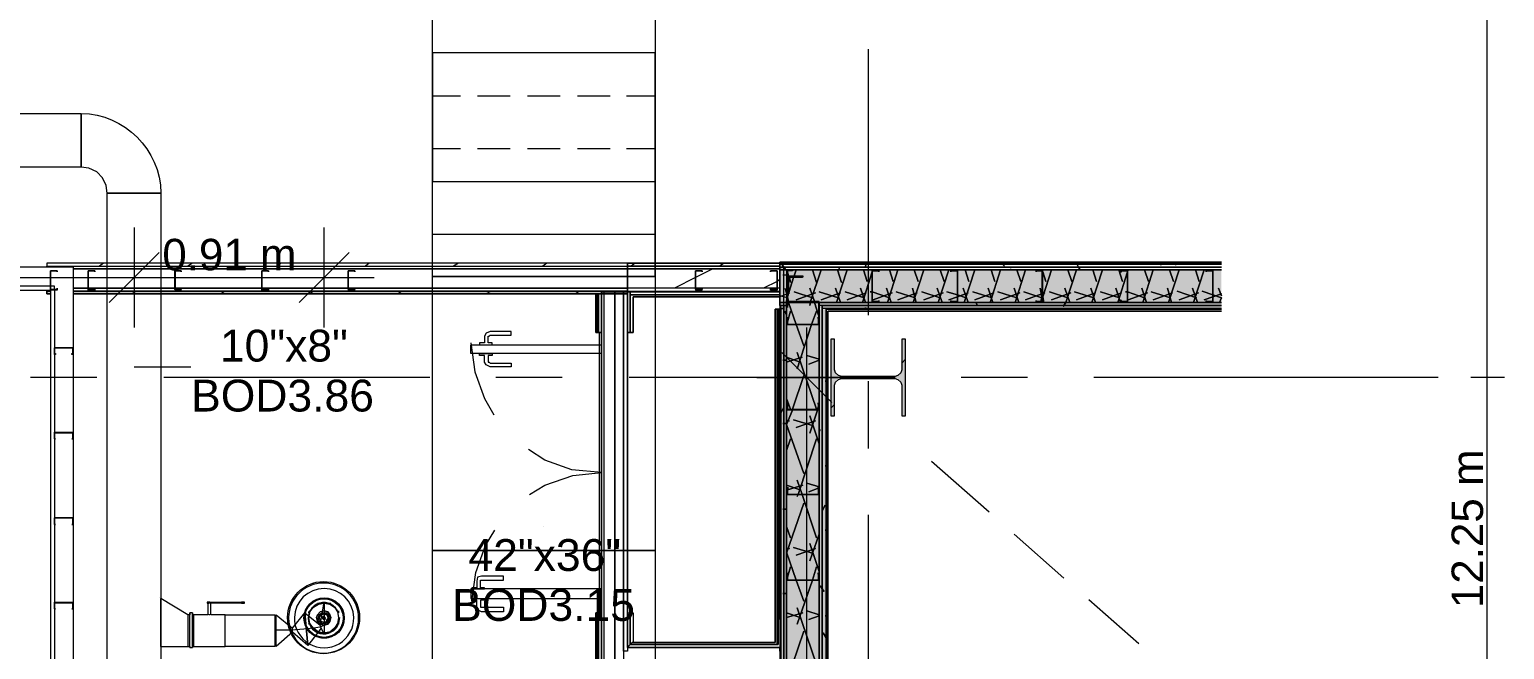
# Model space of a CAD drawing. Header units: metres. Extents: x -2 to 237, y -8 to 52.
# Drawn here: x 54.44 to 61.48, y 30.9 to 33.85 of the extents above; entities that cross this region are included whole.
import ezdxf

# ---------------------------------------------------------------- set-up
doc = ezdxf.new("R2010")
doc.units = ezdxf.units.M
doc.layers.add('HVAC - Ductos', color=5, linetype='Continuous', lineweight=0)
doc.layers.add('PDF_Text', color=7, linetype='Continuous', lineweight=0)
doc.layers.add('PDF_Geometry', color=7, linetype='Continuous', lineweight=0, true_color=0xaaaaaa)
doc.layers.add('PDF_Solid Fills', color=7, linetype='Continuous', lineweight=0, true_color=0xffffff)
doc.styles.add('PDF Helvetica', font='')
doc.styles.get('PDF Helvetica').set_extended_font_data('Helvetica')

msp = doc.modelspace()

# ---------------------------------------------------------------- hatches: boundary and pattern name
at = {"layer": 'PDF_Solid Fills', "lineweight": 0, "transparency": 33554559}
h = msp.add_hatch(color=256, dxfattribs=at)
h.paths.add_polyline_path([(58.0257, 32.541), (58.0303, 32.541), (58.0303, 32.5227), (58.044, 32.5227), (58.044, 32.7197), (58.0257, 32.7197)])
h.paths.add_polyline_path([(60.1332, 32.5364), (58.2273, 32.5364), (58.2273, 32.5227), (60.1332, 32.5227)])
for points in [[(58.0623, 32.5547), (60.1332, 32.5547), (60.1332, 32.7059), (58.0257, 32.7059), (58.0257, 32.5502)], [(58.0623, 32.5547), (59.2765, 32.5593), (59.2811, 32.5593), (59.698, 32.5547), (59.9133, 32.5502), (59.9133, 32.5547), (60.1332, 32.5547), (60.1332, 32.7059), (58.0623, 32.7059), (58.0623, 32.6784), (58.1357, 32.6784), (58.1311, 32.6738), (58.0669, 32.6692), (58.0623, 32.6051)], [(58.2868, 32.2295), (58.2868, 32.376), (58.2686, 32.376), (58.2686, 32.0095), (58.2868, 32.0095), (58.2868, 32.1607), (58.2914, 32.1745), (58.3052, 32.1882), (58.5892, 32.1882), (58.6075, 32.1699), (58.6075, 32.0095), (58.6259, 32.0095), (58.6259, 32.376), (58.6075, 32.376), (58.6029, 32.2203), (58.5892, 32.2065), (58.5755, 32.2019), (58.3189, 32.1973), (58.3189, 32.2019), (58.3052, 32.2065), (58.296, 32.2157), (58.2914, 32.2157), (58.2914, 32.2295)]]:
    msp.add_hatch(color=256, dxfattribs=at).paths.add_polyline_path(points)
h = msp.add_hatch(color=256, dxfattribs=at)
h.paths.add_polyline_path([(58.0577, 32.5364), (58.0577, 32.7059), (58.044, 32.7059), (58.044, 32.5364)])
h.paths.add_polyline_path([(60.1332, 32.5502), (58.2135, 32.5502), (58.2135, 32.5364), (60.1332, 32.5364)])
h = msp.add_hatch(color=256, dxfattribs=at)
h.paths.add_polyline_path([(54.5436, 32.5914), (54.5436, 32.6051), (54.5254, 32.6051), (54.5254, 32.5914)])
h.paths.add_polyline_path([(54.6536, 32.6051), (54.6536, 32.5914), (57.2972, 32.5914), (57.2972, 32.6051)])
h = msp.add_hatch(color=256, dxfattribs=at)
h.paths.add_polyline_path([(58.0577, 32.5364), (58.0577, 32.5502), (58.0257, 32.5502), (58.0257, 32.5364)])
h.paths.add_polyline_path([(58.2135, 32.5502), (58.2135, 32.5364), (60.1332, 32.5364), (60.1332, 32.5502)])
h = msp.add_hatch(color=256, dxfattribs=at)
h.paths.add_polyline_path([(58.044, 32.5227), (58.044, 32.5364), (58.0257, 32.5364), (58.0257, 32.5227)])
h.paths.add_polyline_path([(58.2273, 32.5364), (58.2273, 32.5227), (60.1332, 32.5227), (60.1332, 32.5364)])
h = msp.add_hatch(color=256, dxfattribs=at)
h.paths.add_polyline_path([(58.0577, 24.2024), (58.044, 24.2024), (58.044, 22.7454), (58.0577, 22.7454)])
h.paths.add_polyline_path([(58.044, 32.5226), (58.0577, 32.5226), (58.0577, 32.5364), (58.044, 32.5364)])
h.paths.add_polyline_path([(58.044, 26.5207), (58.0577, 26.5207), (58.0577, 32.518), (58.044, 32.518)])
h = msp.add_hatch(color=256, dxfattribs=at)
h.paths.add_polyline_path([(58.044, 26.5207), (58.0577, 26.5207), (58.0577, 32.5364), (58.044, 32.5364)])
h.paths.add_polyline_path([(58.0577, 24.2024), (58.044, 24.2024), (58.044, 22.7454), (58.0577, 22.7454)])
h = msp.add_hatch(color=256, dxfattribs=at)
h.paths.add_polyline_path([(58.0577, 26.5207), (58.2135, 26.5207), (58.2135, 32.5502), (58.0577, 32.5502)])
h.paths.add_polyline_path([(58.2135, 24.2024), (58.0577, 24.2024), (58.0577, 22.7318), (58.06, 22.7318), (58.209, 22.7363)])
h = msp.add_hatch(color=256, dxfattribs=at)
h.paths.add_polyline_path([(58.0577, 26.5207), (58.2135, 26.5207), (58.2135, 32.5502), (58.0577, 32.5502)])
h.paths.add_polyline_path([(58.0623, 24.2024), (58.0623, 22.7318), (58.0645, 22.7318), (58.209, 22.7363), (58.2135, 24.2024)])
h = msp.add_hatch(color=256, dxfattribs=at)
h.paths.add_polyline_path([(58.2135, 32.5226), (58.2273, 32.5226), (58.2273, 32.5364), (58.2135, 32.5364)])
h.paths.add_polyline_path([(58.2273, 24.2024), (58.2135, 24.2024), (58.2135, 22.7454), (58.2273, 22.7454)])
h.paths.add_polyline_path([(58.2135, 26.5207), (58.2273, 26.5207), (58.2273, 29.453), (58.2135, 29.453)])
h.paths.add_polyline_path([(58.2135, 29.5813), (58.2273, 29.5813), (58.2273, 32.518), (58.2135, 32.518)])
h = msp.add_hatch(color=256, dxfattribs=at)
h.paths.add_polyline_path([(58.044, 26.5207), (58.044, 32.5226), (58.0303, 32.5226), (58.0303, 26.5207)])
h.paths.add_polyline_path([(58.044, 24.2024), (58.0303, 24.2024), (58.0303, 22.7638), (58.044, 22.7638)])
h = msp.add_hatch(color=256, dxfattribs=at)
h.paths.add_polyline_path([(58.044, 26.5207), (58.044, 32.518), (58.0303, 32.518), (58.0303, 26.5207)])
h.paths.add_polyline_path([(58.044, 24.2024), (58.0303, 24.2024), (58.0303, 22.7638), (58.044, 22.7638)])
h = msp.add_hatch(color=256, dxfattribs=at)
h.paths.add_polyline_path([(58.2273, 29.5813), (58.2456, 29.5813), (58.2456, 32.518), (58.2273, 32.518)])
h.paths.add_polyline_path([(58.2273, 22.7638), (58.2456, 22.7638), (58.2456, 24.2024), (58.2273, 24.2024)])
h.paths.add_polyline_path([(58.2273, 26.5207), (58.2456, 26.5207), (58.2456, 29.4392), (58.2273, 29.4392)])

# ---------------------------------------------------------------- linework, layer by layer
at = {"layer": 'HVAC - Ductos', "color": 252, "lineweight": 0, "true_color": 0x939598}
msp.add_lwpolyline([(61.4027, 8.9639), (61.4027, 12.5422), (61.4027, 13.8479), (61.4027, 16.8397), (61.4027, 25.3478), (61.4027, 37.5945), (61.4027, 42.4235), (61.4027, 45.3375), (61.4027, 46.2263)], dxfattribs=at)
at = {"layer": 'HVAC - Ductos', "lineweight": 0}
for points in [[(57.4301, 33.7414), (56.3671, 33.7414), (56.3671, 36.1788), (57.4301, 36.1788)], [(57.4301, 33.5352), (57.4301, 33.6039), (57.4301, 33.6726), (57.4301, 33.7414), (56.3671, 33.7414), (56.3671, 33.6726), (56.3671, 33.6039), (56.3671, 33.5352), (56.3671, 33.1274), (57.4301, 33.1274)], [(54.6903, 33.1962), (46.9106, 33.1962), (46.9106, 33.4527), (54.6903, 33.4527)], [(56.3671, 33.1274), (57.4301, 33.1274), (57.4301, 32.8755), (56.3671, 32.8755)], [(54.8139, 30.6396), (54.8139, 33.0724), (55.0706, 33.0724), (55.0706, 30.6396)], [(56.3671, 31.3681), (56.3671, 32.6738), (57.4301, 32.6738), (57.4301, 31.3681)], [(57.4301, 28.9307), (56.3671, 28.9307), (56.3671, 31.3681), (57.4301, 31.3681)], [(55.2217, 31.0703), (55.2217, 31.0657), (55.2217, 31.0565), (55.2217, 31.0474), (55.2217, 31.029), (55.2217, 31.0061), (55.2217, 30.9878), (55.2217, 30.9649), (55.2217, 30.9466), (55.2217, 30.9282), (55.2217, 30.9145), (55.2217, 30.9054), (55.2217, 30.9145), (55.2217, 30.9282), (55.2217, 30.9466), (55.2217, 30.9649), (55.2217, 30.9878), (55.2217, 31.0061), (55.2217, 31.029), (55.2217, 31.0474), (55.2217, 31.0565), (55.2217, 31.0657)], [(55.2217, 31.0611), (55.2217, 31.0519), (55.2217, 31.0428), (55.2217, 31.0244), (55.2217, 31.0061), (55.2217, 30.9878), (55.2217, 30.9695), (55.2217, 30.9512), (55.2217, 30.9328), (55.2217, 30.9191), (55.2217, 30.9145), (55.2217, 30.9099), (55.2217, 30.9145), (55.2217, 30.9191), (55.2217, 30.9328), (55.2217, 30.9512), (55.2217, 30.9695), (55.2217, 30.9878), (55.2217, 31.0061), (55.2217, 31.0244), (55.2217, 31.0428), (55.2217, 31.0519)], [(55.2263, 31.0611), (55.2263, 31.0519), (55.2263, 31.0428), (55.2263, 31.0244), (55.2263, 31.0061), (55.2263, 30.9878), (55.2263, 30.9695), (55.2263, 30.9512), (55.2263, 30.9328), (55.2263, 30.9191), (55.2263, 30.9145), (55.2263, 30.9099), (55.2263, 30.9145), (55.2263, 30.9191), (55.2263, 30.9328), (55.2263, 30.9512), (55.2263, 30.9695), (55.2263, 30.9878), (55.2263, 31.0061), (55.2263, 31.0244), (55.2263, 31.0428), (55.2263, 31.0519)], [(55.2263, 30.9099), (55.2263, 30.9145), (55.2263, 30.9191), (55.2263, 30.9328), (55.2263, 30.9512), (55.2263, 30.9695), (55.2263, 30.9878), (55.2263, 31.0061), (55.2263, 31.0244), (55.2263, 31.0428), (55.2263, 31.0519), (55.2263, 31.0611), (55.2263, 31.0519), (55.2263, 31.0428), (55.2263, 31.0244), (55.2263, 31.0061), (55.2263, 30.9878), (55.2263, 30.9695), (55.2263, 30.9512), (55.2263, 30.9328), (55.2263, 30.9191), (55.2263, 30.9145)], [(55.4554, 31.1207), (55.46, 31.1207), (55.4645, 31.1207), (55.4691, 31.1207), (55.4645, 31.1207), (55.46, 31.1207)], [(55.4554, 31.1161), (55.46, 31.1161), (55.4645, 31.1161), (55.4691, 31.1161), (55.4645, 31.1161), (55.46, 31.1161)], [(55.6158, 31.0611), (55.6158, 31.0519), (55.6158, 31.0428), (55.6158, 31.0244), (55.6158, 31.0061), (55.6158, 30.9878), (55.6158, 30.9695), (55.6158, 30.9512), (55.6158, 30.9328), (55.6158, 30.9191), (55.6158, 30.9145), (55.6158, 30.9099), (55.6158, 30.9145), (55.6158, 30.9191), (55.6158, 30.9328), (55.6158, 30.9512), (55.6158, 30.9695), (55.6158, 30.9878), (55.6158, 31.0061), (55.6158, 31.0244), (55.6158, 31.0428), (55.6158, 31.0519)], [(55.7761, 31.0474), (55.7807, 31.0749), (55.7991, 31.0978), (55.8219, 31.1115), (55.8494, 31.1161), (55.8769, 31.1115), (55.8998, 31.0978), (55.9135, 31.0749), (55.9181, 31.0474), (55.9135, 31.0198), (55.8998, 30.997), (55.8769, 30.9786), (55.8494, 30.9741), (55.8219, 30.9786), (55.7991, 30.997), (55.7807, 31.0198)], [(55.8815, 31.0474), (55.8769, 31.0611), (55.8677, 31.0749), (55.8494, 31.0795), (55.8311, 31.0749), (55.8173, 31.0611), (55.8128, 31.0474), (55.8173, 31.0611), (55.8311, 31.0749), (55.8494, 31.0795), (55.8677, 31.0749), (55.8769, 31.0611)], [(55.8219, 31.0474), (55.8265, 31.0611), (55.8402, 31.0703), (55.8586, 31.0703), (55.8677, 31.0611), (55.8723, 31.0474), (55.8677, 31.029), (55.854, 31.0198), (55.8402, 31.0198), (55.8265, 31.029)], [(55.8265, 31.0474), (55.8357, 31.0611), (55.8494, 31.0657), (55.8631, 31.0611), (55.8677, 31.0474), (55.8631, 31.029), (55.8494, 31.0244), (55.8357, 31.029)], [(55.8128, 31.0474), (55.8173, 31.029), (55.8311, 31.0153), (55.8494, 31.0107), (55.8677, 31.0153), (55.8769, 31.029), (55.8815, 31.0474), (55.8769, 31.029), (55.8677, 31.0153), (55.8494, 31.0107), (55.8311, 31.0153), (55.8173, 31.029)], [(55.8448, 31.0474), (55.8448, 31.0428), (55.8494, 31.0428), (55.854, 31.0474), (55.8494, 31.0382), (55.8448, 31.0382), (55.8402, 31.0474), (55.8448, 31.0519), (55.8494, 31.0519), (55.854, 31.0474), (55.8494, 31.0519), (55.8448, 31.0519)]]:
    msp.add_lwpolyline(points, close=True, dxfattribs=at)
for points in [[(57.4301, 33.7414), (57.4301, 33.6131), (57.4301, 33.4893), (57.4301, 33.3657), (57.4301, 33.242), (57.4301, 33.1274), (57.4301, 32.8755), (56.3671, 32.8755), (56.3671, 33.1274), (56.3671, 33.242), (56.3671, 33.3657), (56.3671, 33.4893), (56.3671, 33.6131), (56.3671, 33.7414)], [(56.5, 33.5352), (56.3671, 33.5352)], [(56.7382, 33.5352), (56.5825, 33.5352)], [(56.9765, 33.5352), (56.8207, 33.5352)], [(57.2147, 33.5352), (57.0589, 33.5352)], [(57.4301, 33.5352), (57.2926, 33.5352)], [(56.5, 33.2832), (56.3671, 33.2832)], [(56.7382, 33.2832), (56.5825, 33.2832)], [(56.9765, 33.2832), (56.8207, 33.2832)], [(57.2147, 33.2832), (57.0589, 33.2832)], [(57.4301, 33.2832), (57.2926, 33.2832)], [(56.3671, 32.6738), (56.3671, 32.7975), (56.3671, 32.9258), (56.3671, 33.0496), (56.3671, 33.1274)], [(57.4301, 32.6738), (57.4301, 32.7975), (57.4301, 32.9258), (57.4301, 33.0496), (57.4301, 33.1274)], [(54.9423, 32.9075), (54.9423, 32.6692), (54.9423, 32.431)], [(55.8494, 32.431), (55.8494, 32.6692), (55.8494, 32.9075)], [(57.4301, 32.8755), (57.4301, 32.8113), (57.4301, 32.7426), (57.4301, 32.6738), (56.3671, 32.6738), (56.3671, 32.7426), (56.3671, 32.8113), (56.3671, 32.8755)], [(55.0614, 32.7884), (54.9423, 32.6692), (54.8231, 32.5502)], [(55.9685, 32.7884), (55.8494, 32.6692), (55.7303, 32.5502)], [(49.0136, 32.6692), (54.9423, 32.6692), (56.0877, 32.6692)], [(58.154, 27.6936), (58.154, 32.431)], [(58.0349, 32.3119), (58.154, 32.1928), (58.2731, 32.0737)], [(54.9423, 32.2432), (55.2126, 32.2432)], [(57.9157, 32.1928), (58.154, 32.1928), (58.3922, 32.1928)], [(56.8986, 31.4826), (56.8986, 31.4826)], [(55.0614, 31.1436), (55.0614, 31.1436)], [(55.0614, 31.1436), (55.0614, 31.1436)], [(55.1988, 31.0611), (55.0706, 31.139), (55.0706, 31.1344), (55.0706, 31.1161), (55.0706, 31.0932), (55.0706, 31.0611), (55.0706, 30.9878), (55.0706, 30.9558), (55.0706, 30.9328), (55.0706, 30.9145), (55.0706, 30.9099), (55.1988, 30.9099)], [(55.0706, 30.9099), (55.0706, 30.9145), (55.0706, 30.9328), (55.0706, 30.9558), (55.0706, 30.9878), (55.0706, 31.0611), (55.0706, 31.0932), (55.0706, 31.1161), (55.0706, 31.1344), (55.0706, 31.139)], [(55.2217, 31.0703), (55.208, 31.0703), (55.208, 31.0657), (55.208, 31.0611), (55.1988, 31.0611), (55.1988, 31.0519), (55.1988, 31.0428), (55.1988, 31.0244), (55.1988, 31.0061), (55.1988, 30.9878), (55.1988, 30.9695), (55.1988, 30.9512), (55.1988, 30.9328), (55.1988, 30.9191), (55.1988, 30.9145), (55.1988, 30.9099), (55.208, 30.9099), (55.208, 30.9145), (55.208, 30.9191)], [(55.208, 30.9099), (55.208, 30.9054), (55.208, 30.9145), (55.208, 30.9282), (55.208, 30.9466), (55.208, 30.9649), (55.208, 30.9878), (55.208, 31.0061), (55.208, 31.029), (55.208, 31.0474), (55.208, 31.0565), (55.208, 31.0657), (55.208, 31.0703)], [(55.208, 31.0611), (55.208, 31.0611)], [(55.208, 31.0519), (55.208, 31.0565)], [(55.3042, 31.1161), (55.2996, 31.1161), (55.295, 31.1161), (55.295, 31.0611), (55.2263, 31.0611), (55.2217, 31.0611)], [(55.2217, 30.9099), (55.2263, 30.9099), (55.3775, 30.9099), (55.3775, 30.9145), (55.3775, 30.9191), (55.3775, 30.9328), (55.3775, 30.9512), (55.3775, 30.9695), (55.3775, 30.9878), (55.3775, 31.0061), (55.3775, 31.0244), (55.3775, 31.0428), (55.3775, 31.0519), (55.3775, 31.0611), (55.6158, 31.0611)], [(55.2904, 31.1207), (55.2904, 31.1207)], [(55.2904, 31.1207), (55.2904, 31.1161)], [(55.3042, 31.1207), (55.2996, 31.1207), (55.295, 31.1207), (55.2904, 31.1207), (55.295, 31.1207), (55.2996, 31.1207), (55.3042, 31.1207), (55.4554, 31.1207)], [(55.2904, 31.1161), (55.2904, 31.1161)], [(55.4554, 31.1161), (55.3042, 31.1161), (55.2996, 31.1161), (55.295, 31.1161), (55.2904, 31.1161), (55.295, 31.1161), (55.2996, 31.1161)], [(55.295, 31.1161), (55.295, 31.1161)], [(55.295, 31.0611), (55.295, 31.0611)], [(55.295, 31.0611), (55.295, 31.0611)], [(55.295, 31.0611), (55.295, 31.0611)], [(55.295, 31.0611), (55.295, 31.0611)], [(55.3042, 31.0611), (55.2996, 31.0611)], [(55.6158, 30.9099), (55.3775, 30.9099), (55.3775, 30.9145), (55.3775, 30.9191), (55.3775, 30.9328), (55.3775, 30.9512), (55.3775, 30.9695), (55.3775, 30.9878), (55.3775, 31.0061), (55.3775, 31.0244), (55.3775, 31.0428), (55.3775, 31.0519), (55.3775, 31.0611), (55.3088, 31.0611), (55.3088, 31.1161)], [(55.3088, 31.0611), (55.3088, 31.0611)], [(55.3088, 31.0611), (55.3088, 31.0611)], [(55.4691, 31.1207), (55.4645, 31.1207), (55.4691, 31.1207)], [(55.4691, 31.1161), (55.4645, 31.1161), (55.4691, 31.1161)], [(55.4691, 31.1161), (55.4691, 31.1207)], [(55.6982, 30.9786), (55.6204, 30.9099), (55.6204, 31.0611), (55.6982, 30.997), (55.7578, 31.0703), (55.7715, 30.9145), (55.6982, 30.9786), (55.6982, 30.997)], [(55.8357, 30.997), (55.7715, 30.9145), (55.7578, 31.0703), (55.8311, 31.0107), (55.8494, 31.1207), (55.8494, 30.9695)], [(55.7761, 31.0703), (55.7761, 31.0749), (55.7807, 31.0795)], [(55.7807, 31.0198), (55.7761, 31.0474), (55.7807, 31.0703)], [(55.7807, 31.0749), (55.7945, 31.0978), (55.8173, 31.1115)], [(55.8173, 31.1161), (55.8219, 31.1161), (55.8494, 31.1207), (55.8723, 31.1161), (55.8769, 31.1161), (55.8815, 31.1161)], [(55.8494, 31.1207), (55.8494, 30.9695), (55.8357, 30.997), (55.8311, 31.0107)], [(55.8815, 31.1115), (55.8998, 31.0978), (55.9135, 31.0749)], [(55.1988, 31.0198), (55.1988, 31.0153), (55.1988, 31.0107)], [(55.208, 31.0382), (55.208, 31.0428), (55.208, 31.0474)], [(55.208, 30.9466), (55.208, 30.9512), (55.208, 30.9695), (55.208, 30.9878), (55.208, 31.0061), (55.208, 31.0244), (55.208, 31.029)], [(55.8494, 31.0474), (55.8494, 31.0428), (55.854, 31.0428), (55.8586, 31.0382), (55.8631, 31.029), (55.8677, 31.0244), (55.8631, 31.0153), (55.8494, 31.0107), (55.8311, 31.0016), (55.7991, 30.997), (55.7532, 30.9924), (55.6936, 30.9878), (55.6158, 30.9878)], [(55.8219, 30.9741), (55.8173, 30.9741), (55.8173, 30.9786), (55.7945, 30.9924), (55.7807, 31.0153), (55.7761, 31.0153), (55.7761, 31.0198)], [(55.9135, 31.0153), (55.8998, 30.9924), (55.8815, 30.9786), (55.8769, 30.9741), (55.8723, 30.9741)], [(55.1988, 30.9603), (55.1988, 30.9558)], [(55.208, 30.9282), (55.208, 30.9328)], [(55.8723, 30.9786), (55.8494, 30.9695), (55.8219, 30.9786)], [(55.208, 30.9054), (55.2217, 30.9054)]]:
    msp.add_lwpolyline(points, dxfattribs=at)
for points in [[(55.0706, 33.0724), (54.8139, 33.0724), (54.8094, 33.1091), (54.7911, 33.1458), (54.7636, 33.1733), (54.7269, 33.1916), (54.6903, 33.1962), (54.6903, 33.4527, -0.402604)], [(56.0143, 31.0474, 0.986557), (55.6799, 31.0474, 1.01402)], [(55.9914, 31.0474, 0.975808), (55.7074, 31.0474, 1.012872)], [(55.9456, 31.0474, 0.970244), (55.7532, 31.0474, 1.009921)]]:
    msp.add_lwpolyline(points, format="xyb", close=True, dxfattribs=at)
msp.add_lwpolyline([(55.9181, 31.0795), (55.9181, 31.0749), (55.9181, 31.0703, 12.694551), (55.9227, 31.0474), (55.9181, 31.0198), (55.9181, 31.0153)], format="xyb", dxfattribs=at)
for centre, radius in [((55.8468, 31.0471), 0.1721), ((55.8495, 31.0451), 0.0963), ((55.8468, 31.0451), 0.0937), ((55.849, 31.0451), 0.0921), ((55.8477, 31.0447), 0.0259)]:
    msp.add_circle(centre, radius, dxfattribs=at)
at = {"layer": 'PDF_Geometry', "lineweight": 0}
for points in [[(58.4472, 33.7597), (58.4472, 32.4906)], [(54.5436, 22.6859), (54.6536, 22.6859), (54.6536, 32.7197), (54.562, 32.7197), (54.5436, 32.7197), (53.0684, 32.7197), (53.0684, 32.628), (53.0684, 32.6097), (53.0684, 32.5089), (53.0684, 32.3348), (53.0684, 31.9316)], [(58.0257, 32.6006), (58.0257, 32.738), (57.2972, 32.738), (57.2972, 32.6006), (58.0257, 32.6006), (57.3247, 32.6006), (58.0257, 32.6006), (57.2972, 32.6006), (57.2972, 32.6051), (54.6536, 32.6051), (57.2972, 32.6051), (57.2972, 32.5914), (57.2972, 32.738), (54.5254, 32.738), (54.5254, 32.7197), (54.5254, 32.7243), (57.2972, 32.7243), (57.2972, 32.738), (54.5254, 32.738), (54.5254, 32.7243), (57.2972, 32.7243), (57.2972, 32.738), (58.0257, 32.738), (58.0257, 32.7243), (57.2972, 32.7243), (57.2972, 32.7105), (54.6536, 32.7105), (57.2972, 32.7105), (57.2972, 32.6189), (55.9639, 32.6189), (55.5516, 32.6189), (55.1392, 32.6189), (55.5516, 32.6189), (55.9639, 32.6189), (57.2972, 32.6189), (57.2972, 32.6051), (58.0257, 32.6051), (58.0257, 32.6189), (58.0119, 32.6189), (57.6225, 32.6189), (57.2972, 32.6189), (57.2972, 32.7105), (58.0257, 32.7105), (58.0257, 32.6189), (58.0119, 32.6189), (57.6225, 32.6189), (57.2972, 32.6189), (57.2972, 32.6051), (58.0257, 32.6051)], [(54.5436, 32.7013), (54.5436, 32.7013)], [(54.5436, 32.7013), (54.5436, 32.7013)], [(54.5436, 32.7013), (54.5436, 32.7013)], [(54.5436, 32.7013), (54.5436, 32.7013)], [(54.5757, 32.6967), (54.5757, 32.6967)], [(54.5757, 32.6967), (54.5757, 32.6967)], [(54.7223, 32.7013), (54.7223, 32.7013)], [(54.7223, 32.7013), (54.7223, 32.7013)], [(54.7544, 32.6967), (54.7544, 32.6967)], [(54.7957, 32.738), (54.7773, 32.7243)], [(55.2217, 32.738), (55.1988, 32.7243)], [(55.5516, 32.7013), (55.5516, 32.7013)], [(55.5516, 32.7013), (55.5516, 32.7013)], [(55.5837, 32.6967), (55.5837, 32.6967)], [(55.6432, 32.738), (55.6249, 32.7243)], [(56.0648, 32.738), (56.0464, 32.7243)], [(56.4909, 32.738), (56.4679, 32.7243)], [(56.9123, 32.738), (56.8941, 32.7243)], [(57.3338, 32.738), (57.3155, 32.7243)], [(57.705, 32.7105), (57.6225, 32.6692), (57.5217, 32.6189)], [(57.76, 32.738), (57.737, 32.7243)], [(57.9799, 32.6967), (57.9799, 32.6967)], [(58.0119, 32.7013), (58.0119, 32.7013)], [(58.0119, 32.7013), (58.0119, 32.7013)], [(58.0257, 32.7334), (60.1332, 32.7334), (58.0257, 32.7334), (58.0257, 32.738), (60.1332, 32.738), (58.0257, 32.738), (58.0257, 32.7426), (60.1332, 32.7426), (58.0257, 32.7426), (58.0257, 32.738), (60.1332, 32.738)], [(60.1332, 32.738), (58.0257, 32.738), (58.0257, 32.518), (58.0257, 26.5207), (58.2456, 26.5207), (58.2456, 29.4209), (60.1332, 29.4209)], [(60.1333, 32.7334), (58.0303, 32.7334), (58.0257, 32.7334), (58.0257, 32.7197), (60.1332, 32.7197), (58.0257, 32.7197), (58.0257, 32.7059), (60.1332, 32.7059), (58.0257, 32.7059), (58.0257, 32.5502), (58.209, 32.5502), (58.0577, 32.5502), (58.0577, 26.5207)], [(58.0257, 32.5226), (58.0303, 32.5226), (58.0303, 32.5364), (58.0257, 32.5364), (58.0257, 32.7197), (58.0303, 32.7197)], [(60.1333, 22.5622), (58.044, 22.5622), (58.044, 22.5805), (58.044, 22.7317), (58.044, 22.7454), (58.044, 22.7638), (58.044, 24.2024), (58.044, 26.4886), (58.044, 26.5207), (58.044, 32.518), (58.044, 32.5226), (58.044, 32.5364), (58.044, 32.5502), (58.044, 32.7059), (58.044, 32.7197), (60.1333, 32.7197)], [(60.1332, 32.7059), (58.0577, 32.7059), (58.0577, 32.5502), (58.0577, 32.5364), (58.0577, 32.518), (58.0577, 26.5207), (58.0577, 26.4886), (58.0577, 24.2024), (58.044, 24.2024)], [(53.0684, 22.7729), (53.0684, 22.608), (53.0867, 22.608), (53.0867, 32.6097), (54.5436, 32.6097), (54.5436, 22.718)], [(54.562, 32.6143), (54.562, 32.628), (54.5436, 32.628), (53.0867, 32.628), (53.0867, 32.6097), (53.0958, 32.6006), (53.0867, 32.6006), (53.0958, 32.6006), (53.0867, 32.6097)], [(54.5299, 32.6051), (54.5254, 32.6006)], [(54.5436, 32.6143), (54.5436, 32.6143)], [(54.5436, 32.6143), (54.5436, 32.6143)], [(54.562, 32.6097), (54.562, 32.3348)], [(54.5757, 32.6189), (54.5757, 32.6189)], [(54.5757, 32.6189), (54.5757, 32.6189)], [(54.7223, 32.6143), (54.7223, 32.6143)], [(54.7544, 32.6189), (54.7544, 32.6189)], [(54.9514, 32.6051), (54.9331, 32.5914)], [(55.3775, 32.6051), (55.3546, 32.5914)], [(55.5516, 32.6143), (55.5516, 32.6143)], [(55.5837, 32.6189), (55.5837, 32.6189)], [(55.7991, 32.6051), (55.7807, 32.5914)], [(56.2205, 32.6051), (56.2022, 32.5914)], [(56.6466, 32.6051), (56.6238, 32.5914)], [(57.0681, 32.6051), (57.0498, 32.5914)], [(58.0257, 32.6601), (58.0119, 32.6509), (57.9478, 32.6189)], [(57.9799, 32.6189), (57.9799, 32.6189)], [(58.0119, 32.6143), (58.0119, 32.6143)], [(57.1735, 30.7771), (57.1735, 32.6006), (57.1735, 30.7816)], [(57.1872, 30.7816), (57.1872, 32.6006), (57.1735, 32.6006), (57.2972, 32.6006), (57.2972, 30.9054), (57.2972, 31.0703), (57.311, 31.0703), (57.311, 30.9191), (57.3155, 30.9236), (57.3201, 30.9282), (57.3247, 30.9282), (58.0028, 30.9282), (58.0028, 32.518), (58.0073, 32.518), (58.0119, 32.518), (58.0257, 32.518), (58.0165, 32.518), (58.0165, 30.9191), (57.311, 30.9191), (57.2972, 30.9054), (58.0257, 30.9054), (57.2972, 30.9054), (58.0257, 30.9054), (57.2972, 30.9054), (57.2972, 30.887)], [(57.1735, 32.6006), (57.1735, 32.6006)], [(57.1735, 32.6006), (57.1735, 30.7816), (57.1735, 32.6006)], [(58.0257, 32.5776), (58.0257, 32.5776)], [(58.0257, 32.5776), (58.0257, 32.5776)], [(60.1332, 32.5226), (58.2273, 32.5226), (58.2273, 32.5364), (60.1332, 32.5364), (58.2273, 32.5364), (58.2273, 32.5226), (58.2273, 32.518), (58.2273, 29.5813), (58.2135, 29.5813), (58.2135, 29.5033), (58.2135, 29.453), (58.2135, 26.5207), (58.2135, 26.4886), (58.0577, 26.4886), (58.2135, 26.4886), (58.2135, 26.5207), (58.0577, 26.5207), (58.0577, 26.4886), (58.0577, 24.2024), (58.0577, 22.7638), (58.0577, 22.7454), (58.0577, 22.7317), (58.0577, 22.5805), (60.1332, 22.5805)], [(58.1357, 32.5547), (58.1357, 32.5547)], [(58.2135, 26.5207), (58.2135, 32.5502), (58.2135, 32.5364), (58.2135, 32.518), (58.2135, 29.5813)], [(60.1333, 32.5364), (58.2135, 32.5364), (58.2135, 32.5502), (60.1333, 32.5502)], [(58.0303, 26.5207), (58.0303, 32.518), (58.0257, 32.518), (58.0165, 32.518), (58.0257, 32.518), (58.0119, 32.518), (58.0119, 30.9191), (58.0119, 32.518), (58.0119, 30.9191), (58.0119, 32.518), (58.0073, 32.518), (58.0028, 32.518), (58.0028, 30.9282), (57.3247, 30.9282), (57.3201, 30.9282), (57.3155, 30.9236), (57.311, 30.9191), (57.311, 31.0703), (57.3155, 31.0703), (57.3201, 31.0703), (57.3247, 31.0703), (57.3247, 30.9282), (57.3201, 30.9282), (57.3155, 30.9236), (57.311, 30.9191), (58.0119, 30.9191), (57.311, 30.9191), (57.311, 31.0703), (57.311, 30.9191), (58.0119, 30.9191), (57.311, 30.9191), (57.311, 31.0703), (57.3155, 31.0703), (57.311, 31.0703), (57.3064, 31.0703), (57.311, 31.0703), (57.311, 30.9191), (58.0165, 30.9191), (58.0165, 32.518), (58.0257, 32.518), (58.0257, 31.0382), (58.0257, 32.518)], [(58.0257, 32.518), (58.0257, 32.518)], [(58.0257, 32.518), (58.0257, 32.518)], [(58.0669, 32.4768), (58.0669, 32.4768)], [(58.2044, 32.4768), (58.2044, 32.4768)], [(58.209, 32.4906), (58.2135, 32.4906)], [(58.2456, 29.6041), (58.2456, 32.518), (58.2456, 29.6041)], [(58.3785, 29.6041), (58.2456, 29.6041), (58.2456, 32.518), (60.1332, 32.518)], [(58.2456, 32.518), (60.1332, 32.518)], [(60.1332, 32.518), (58.2456, 32.518)], [(60.1332, 32.518), (58.2456, 32.518)], [(58.2456, 32.518), (60.1332, 32.518)], [(58.2456, 32.518), (60.1332, 32.518)], [(60.1332, 32.518), (58.2456, 32.518)], [(60.1332, 32.518), (58.2456, 32.518)], [(58.2456, 32.518), (60.1332, 32.518)], [(60.1332, 32.518), (58.2456, 32.518)], [(58.2456, 29.6041), (58.2456, 32.518), (58.2456, 29.6041)], [(58.2456, 32.518), (58.2456, 29.6041)], [(58.2456, 32.518), (58.2456, 29.6041), (58.2456, 32.518)], [(57.2972, 32.4081), (57.2972, 31.0703), (57.311, 31.0703), (57.311, 30.9191), (57.2972, 30.9054), (57.2972, 31.0703)], [(57.311, 32.4081), (57.311, 32.4081)], [(57.311, 32.4081), (57.311, 32.4081)], [(57.311, 32.4081), (57.311, 32.4081)], [(57.311, 32.4081), (57.311, 32.4081)], [(58.0623, 32.4448), (58.0623, 32.4448)], [(58.209, 32.4448), (58.209, 32.4448)], [(54.562, 32.3348), (54.562, 32.3348)], [(54.562, 32.3348), (54.562, 32.3348)], [(54.649, 32.3348), (54.649, 32.3348)], [(54.649, 32.3348), (54.649, 32.3348)], [(56.5504, 32.3577), (56.5687, 32.2203), (56.6146, 32.092), (56.6604, 32.0141)], [(54.562, 32.3027), (54.562, 31.927)], [(58.6075, 32.2615), (58.6259, 32.2798)], [(54.7636, 32.1928), (54.4474, 32.1928)], [(56.3534, 32.1928), (55.0843, 32.1928)], [(56.9857, 32.1928), (56.6695, 32.1928)], [(58.5755, 32.1928), (57.3064, 32.1928)], [(58.4106, 32.1882), (58.4243, 32.1973)], [(58.5343, 32.1882), (58.5435, 32.1973)], [(59.2077, 32.1928), (58.8916, 32.1928)], [(60.6922, 32.1928), (59.5239, 32.1928)], [(58.4472, 32.1745), (58.4472, 31.8537)], [(58.0669, 32.0691), (58.0669, 32.0691)], [(58.2044, 32.0691), (58.2044, 32.0691)], [(58.2686, 32.0462), (58.2868, 32.0645)], [(58.0623, 32.0416), (58.0623, 32.0416)], [(58.209, 32.0416), (58.209, 32.0416)], [(54.562, 31.927), (54.562, 31.927)], [(54.649, 31.927), (54.649, 31.927)], [(54.562, 31.8996), (54.562, 31.5239)], [(54.5666, 31.8996), (54.5666, 31.8996)], [(54.6444, 31.8996), (54.6444, 31.8996)], [(56.8299, 31.6338), (56.9032, 31.6797), (57.0361, 31.7255), (57.1735, 31.7392), (57.0315, 31.7529), (56.9032, 31.7988), (56.8253, 31.8491)], [(58.7496, 31.7942), (59.0245, 31.5514)], [(58.0623, 31.6338), (58.0623, 31.6338)], [(58.0669, 31.6659), (58.0669, 31.6659)], [(58.2044, 31.6659), (58.2044, 31.6659)], [(58.209, 31.6338), (58.209, 31.6338)], [(54.562, 31.5239), (54.562, 31.5239)], [(54.562, 31.5239), (54.562, 31.5239)], [(54.562, 31.4918), (54.562, 31.1161)], [(54.5666, 31.4918), (54.5666, 31.4918)], [(54.6444, 31.4918), (54.6444, 31.4918)], [(54.649, 31.5239), (54.649, 31.5239)], [(54.649, 31.5239), (54.649, 31.5239)], [(58.4472, 31.5376), (58.4472, 30.2685)], [(56.555, 31.1253), (56.5733, 31.2627), (56.6192, 31.391), (56.6649, 31.4643)], [(59.1436, 31.446), (59.3818, 31.2352)], [(58.0669, 31.2581), (58.0669, 31.2581)], [(58.2044, 31.2581), (58.2044, 31.2581)], [(59.501, 31.1344), (59.7392, 30.9236)], [(54.562, 31.1161), (54.562, 31.1161)], [(54.562, 31.0886), (54.562, 30.7129)], [(54.5666, 31.0886), (54.5666, 31.0886)], [(54.6444, 31.0886), (54.6444, 31.0886)], [(54.649, 31.1161), (54.649, 31.1161)], [(57.1506, 31.0703), (57.1552, 31.0703), (57.1598, 31.0703)], [(57.1506, 31.0703), (57.1552, 31.0703), (57.1598, 31.0703)], [(57.1598, 30.7679), (57.1598, 31.0703), (57.1735, 31.0703), (57.1735, 30.7771), (57.1735, 31.0703), (57.1598, 31.0703), (57.1598, 30.7679)], [(57.2972, 31.0703), (57.2972, 31.0703)], [(57.311, 31.0703), (57.311, 31.0703)], [(57.311, 31.0703), (57.311, 31.0703)], [(57.311, 31.0703), (57.311, 31.0703)], [(57.311, 31.0703), (57.311, 31.0703)], [(57.311, 30.9191), (57.311, 30.9191)], [(58.0257, 30.887), (58.0257, 30.9054), (57.2972, 30.9054), (58.0257, 30.9054), (58.0257, 30.887)]]:
    msp.add_lwpolyline(points, dxfattribs=at)
for points in [[(54.5436, 32.6097), (54.5436, 32.6143), (54.5436, 32.7013), (54.5757, 32.7013), (54.5757, 32.6967), (54.5757, 32.7013), (54.5436, 32.7013), (54.5436, 32.6143), (54.5757, 32.6143), (54.5757, 32.6189), (54.5757, 32.6097)], [(54.5436, 32.6097), (54.5436, 32.6143), (54.5436, 32.7013), (54.5757, 32.7013), (54.5757, 32.6967), (54.5757, 32.7013), (54.5436, 32.7013), (54.5436, 32.6143), (54.5757, 32.6143), (54.5757, 32.6189), (54.5757, 32.6097)], [(54.7223, 32.6097), (54.7223, 32.6143), (54.7223, 32.7013), (54.7544, 32.7013), (54.7544, 32.6967), (54.7544, 32.7013), (54.7223, 32.7013), (54.7223, 32.6143), (54.7544, 32.6143), (54.7544, 32.6189), (54.7544, 32.6097)], [(55.1668, 32.7013), (55.1392, 32.7013), (55.1346, 32.7013), (55.1346, 32.6143), (55.1392, 32.6097), (55.1668, 32.6097), (55.1668, 32.6189), (55.1668, 32.6143), (55.1392, 32.6143), (55.1392, 32.7013), (55.1668, 32.7013), (55.1668, 32.6967)], [(55.5516, 32.6097), (55.5516, 32.6143), (55.5516, 32.7013), (55.5837, 32.7013), (55.5837, 32.6967), (55.5837, 32.7013), (55.5516, 32.7013), (55.5516, 32.6143), (55.5837, 32.6143), (55.5837, 32.6189), (55.5837, 32.6097)], [(55.996, 32.7013), (55.9685, 32.7013), (55.9639, 32.7013), (55.9639, 32.6143), (55.9639, 32.6097), (55.9685, 32.6097), (55.996, 32.6097), (55.996, 32.6189), (55.996, 32.6143), (55.9685, 32.6143), (55.9639, 32.6143), (55.9639, 32.7013), (55.9685, 32.7013), (55.996, 32.7013), (55.996, 32.6967)], [(57.2972, 32.7243), (58.0257, 32.7243), (58.0257, 32.7105), (57.2972, 32.7105)], [(57.6546, 32.7013), (57.6225, 32.7013), (57.6225, 32.6143), (57.6225, 32.6097), (57.6546, 32.6097), (57.6546, 32.6189), (57.6546, 32.6143), (57.6225, 32.6143), (57.6225, 32.7013), (57.6546, 32.7013), (57.6546, 32.6967)], [(57.9799, 32.6967), (57.9799, 32.7013)], [(58.0119, 32.7013), (58.0119, 32.6143), (58.0119, 32.6097), (57.9799, 32.6097), (57.9799, 32.6189), (57.9799, 32.6143), (58.0119, 32.6143), (58.0119, 32.7013), (57.9799, 32.7013)], [(58.0853, 32.7059), (58.0853, 32.7013), (58.0623, 32.7013), (58.0623, 32.5547), (58.1357, 32.5547), (58.0623, 32.5547), (58.0623, 32.7059)], [(58.1357, 32.6784), (58.1357, 32.6738), (58.1311, 32.6692), (58.0669, 32.6692), (58.0669, 32.6097), (58.0669, 32.6051), (58.0623, 32.6006), (58.0623, 32.6784)], [(58.4976, 32.7059), (58.4701, 32.7059), (58.4655, 32.7059), (58.4655, 32.7013), (58.4655, 32.5547), (58.4701, 32.5502), (58.4976, 32.5502), (58.4976, 32.5593), (58.4976, 32.5547), (58.4701, 32.5547), (58.4655, 32.5547), (58.4655, 32.7013), (58.4701, 32.7013), (58.4976, 32.7013), (58.4976, 32.6967)], [(58.8412, 32.5502), (58.8733, 32.5502), (58.8733, 32.5547), (58.8733, 32.7013), (58.8733, 32.7059), (58.8412, 32.7059), (58.8412, 32.6967), (58.8412, 32.7013), (58.8733, 32.7013), (58.8733, 32.5547), (58.8412, 32.5547), (58.8412, 32.5593)], [(59.249, 32.5502), (59.2765, 32.5502), (59.2811, 32.5547), (59.2811, 32.7013), (59.2811, 32.7059), (59.2765, 32.7059), (59.249, 32.7059), (59.249, 32.6967), (59.249, 32.7013), (59.2765, 32.7013), (59.2765, 32.5547), (59.249, 32.5547), (59.249, 32.5593)], [(59.6521, 32.5502), (59.6843, 32.5502), (59.6843, 32.5547), (59.6843, 32.7013), (59.6843, 32.7059), (59.6521, 32.7059), (59.6521, 32.6967), (59.6567, 32.6967), (59.6567, 32.7013), (59.6843, 32.7013), (59.6843, 32.5547), (59.6567, 32.5547), (59.6567, 32.5593), (59.6521, 32.5593)], [(60.0599, 32.5502), (60.0874, 32.5502), (60.092, 32.5547), (60.092, 32.7013), (60.092, 32.7059), (60.0874, 32.7059), (60.0599, 32.7059), (60.0599, 32.6967), (60.0599, 32.7013), (60.0874, 32.7013), (60.092, 32.7013), (60.092, 32.5547), (60.0874, 32.5547), (60.0599, 32.5547), (60.0599, 32.5593)], [(54.5436, 32.5914), (54.5254, 32.5914), (54.5254, 32.6097), (54.5254, 32.6051), (54.5436, 32.6051), (54.5254, 32.6051), (54.5254, 32.5914)], [(55.1346, 32.6189), (54.7223, 32.6189), (54.6536, 32.6189), (54.7223, 32.6189)], [(57.2972, 32.5914), (54.6536, 32.5914)], [(57.1552, 32.5914), (57.1552, 32.4081), (57.1598, 32.4081), (57.1552, 32.4081), (57.1506, 32.4081), (57.1552, 32.4081), (57.1598, 32.4081), (57.1552, 32.4081), (57.1552, 32.5914), (57.1552, 32.4081), (57.1506, 32.4081), (57.146, 32.4081), (57.146, 32.5914), (57.146, 32.4081), (57.1506, 32.4081), (57.1552, 32.4081)], [(57.1552, 32.5914), (57.1552, 32.4081)], [(57.1598, 32.4081), (57.1735, 32.4081), (57.1735, 32.5914), (57.1735, 32.4081), (57.1598, 32.4081), (57.1598, 32.5914)], [(57.1872, 30.7954), (57.1872, 32.6006), (57.2376, 32.6006), (57.2376, 30.7954)], [(57.2376, 30.8366), (57.2376, 32.6006), (57.2789, 32.6006), (57.2789, 30.8366)], [(57.2972, 32.6006), (57.2972, 30.887), (57.2789, 30.887), (57.2789, 32.6006)], [(58.0165, 30.9191), (57.311, 30.9191), (57.2972, 30.9054), (57.2972, 32.6006), (57.2972, 30.9054), (57.311, 30.9191)], [(57.2972, 32.4081), (57.311, 32.4081), (57.311, 32.5868), (58.0257, 32.5868), (57.311, 32.5868), (58.0257, 32.5868), (57.311, 32.5868), (58.0257, 32.5868), (57.311, 32.5868), (57.311, 32.4081), (57.311, 32.6006), (57.311, 32.4081), (57.3064, 32.4081), (57.311, 32.4081), (57.3155, 32.4081), (57.311, 32.4081), (57.311, 32.5868), (57.311, 32.4081), (57.3155, 32.4081), (57.3201, 32.4081), (57.3247, 32.4081), (57.3201, 32.4081), (57.3155, 32.4081), (57.311, 32.4081), (57.2972, 32.4081), (57.2972, 32.5914)], [(57.311, 32.4081), (57.311, 32.6006)], [(58.0257, 32.5776), (57.3247, 32.5776), (57.3247, 32.4081), (57.3247, 32.5776)], [(58.0257, 32.5502), (58.0257, 32.5364), (58.0577, 32.5364), (58.0577, 32.5502)], [(58.0257, 32.5364), (58.0257, 32.5226), (58.044, 32.5226), (58.044, 32.5364)], [(58.044, 26.5207), (58.0577, 26.5207), (58.0577, 32.5364), (58.044, 32.5364)], [(58.0623, 32.5547), (58.0623, 32.5272), (58.0623, 32.5502), (58.209, 32.5502), (58.209, 32.4768), (58.2135, 32.4768), (58.2135, 32.5547)], [(58.2135, 32.5502), (60.1333, 32.5502)], [(58.2273, 32.5364), (58.2135, 32.5364), (58.2135, 29.5813), (58.2273, 29.5813)], [(58.0165, 32.518), (58.0119, 32.518), (58.0073, 32.518), (58.0119, 32.518)], [(58.0119, 30.9191), (58.0119, 32.518)], [(58.0257, 32.5226), (58.0257, 32.518), (58.0303, 32.518), (58.0303, 32.5226)], [(58.0303, 32.518), (58.0257, 32.518), (58.0257, 26.5207), (58.0303, 26.5207)], [(58.0303, 26.5207), (58.044, 26.5207), (58.044, 32.5226), (58.0303, 32.5226)], [(58.2135, 32.4448), (58.209, 32.4448), (58.0623, 32.4448), (58.0577, 32.4448), (58.0577, 32.4768), (58.0669, 32.4768), (58.0623, 32.4768), (58.0623, 32.4448), (58.209, 32.4448), (58.209, 32.4768), (58.2044, 32.4768), (58.2135, 32.4768)], [(58.2456, 32.5226), (58.2273, 32.5226), (58.2273, 29.5813), (58.2456, 29.5813)], [(58.2456, 32.518), (58.2456, 32.5226), (60.1332, 32.5226), (58.2456, 32.5226), (58.2456, 32.518), (58.2456, 29.6041), (58.2456, 29.5813), (58.2456, 29.6041)], [(58.2456, 29.6041), (58.2456, 32.518)], [(58.2548, 29.6041), (58.2548, 32.5089)], [(60.1333, 32.5089), (58.2548, 32.5089)], [(60.1333, 32.5089), (58.2548, 32.5089)], [(58.2548, 29.6041), (58.2548, 32.5089)], [(56.6374, 32.3897), (56.642, 32.3943), (56.7428, 32.3943), (56.7428, 32.4127), (56.642, 32.4127), (56.6238, 32.4035), (56.6146, 32.3897), (56.6146, 32.3577), (56.5916, 32.3577), (56.5916, 32.3486), (56.6512, 32.3486), (56.6512, 32.3577), (56.6329, 32.3577), (56.6329, 32.3897)], [(57.1644, 31.0703), (57.1644, 32.4081), (57.1735, 32.4081), (57.1735, 31.0703)], [(54.562, 32.3348), (54.649, 32.3348), (54.649, 32.3027), (54.6444, 32.3027), (54.6444, 32.3073), (54.649, 32.3073), (54.649, 32.3348), (54.562, 32.3348), (54.562, 32.3073), (54.5666, 32.3073), (54.5666, 32.3027), (54.562, 32.3027)], [(56.5504, 32.3486), (57.1735, 32.3486), (57.1735, 32.3073), (56.5504, 32.3073)], [(58.6259, 32.0095), (58.6259, 32.376), (58.6075, 32.376), (58.6075, 32.2295), (58.6029, 32.2157), (58.5892, 32.2019), (58.5755, 32.1973), (58.3189, 32.1973), (58.3052, 32.2019), (58.2914, 32.2157), (58.2868, 32.2295), (58.2868, 32.376), (58.2686, 32.376), (58.2686, 32.0095), (58.2868, 32.0095), (58.2868, 32.1561), (58.2914, 32.1699), (58.3052, 32.1836), (58.3189, 32.1882), (58.5755, 32.1882), (58.5892, 32.1836), (58.6029, 32.1699), (58.6075, 32.1561), (58.6075, 32.0095)], [(56.6374, 32.2661), (56.642, 32.2615), (56.7428, 32.2615), (56.7428, 32.2432), (56.642, 32.2432), (56.6238, 32.2523), (56.6146, 32.2661), (56.6146, 32.2981), (56.5916, 32.2981), (56.5916, 32.3073), (56.6512, 32.3073), (56.6512, 32.2981), (56.6329, 32.2981), (56.6329, 32.2661)], [(58.2135, 32.0416), (58.209, 32.037), (58.0623, 32.037), (58.0623, 32.0416), (58.0577, 32.0416), (58.0577, 32.0691), (58.0669, 32.0691), (58.0623, 32.0691), (58.0623, 32.0416), (58.209, 32.0416), (58.209, 32.0691), (58.2044, 32.0691), (58.2135, 32.0691)], [(54.562, 31.927), (54.562, 31.9316), (54.649, 31.9316), (54.649, 31.927), (54.649, 31.8996), (54.6444, 31.8996), (54.649, 31.8996), (54.649, 31.927), (54.562, 31.927), (54.562, 31.8996)], [(54.5666, 31.8996), (54.562, 31.8996)], [(58.2135, 31.6338), (58.209, 31.6338), (58.0623, 31.6338), (58.0577, 31.6338), (58.0577, 31.6659), (58.0669, 31.6659), (58.0623, 31.6659), (58.0623, 31.6338), (58.209, 31.6338), (58.209, 31.6659), (58.2044, 31.6659), (58.2135, 31.6659)], [(54.562, 31.5239), (54.649, 31.5239), (54.649, 31.4918), (54.6444, 31.4918), (54.649, 31.4918), (54.649, 31.5239), (54.562, 31.5239), (54.562, 31.4918)], [(54.5666, 31.4918), (54.562, 31.4918)], [(56.5962, 31.2261), (56.6008, 31.2261), (56.7062, 31.2261), (56.7062, 31.2444), (56.6008, 31.2444), (56.5825, 31.2398), (56.5779, 31.2215), (56.5779, 31.1894), (56.555, 31.1894), (56.555, 31.1848), (56.6146, 31.1848), (56.6146, 31.1894), (56.5962, 31.1894), (56.5962, 31.2215)], [(58.2135, 31.2307), (58.2135, 31.2261), (58.209, 31.2261), (58.0623, 31.2261), (58.0577, 31.2307), (58.0577, 31.2581), (58.0669, 31.2581), (58.0623, 31.2581), (58.0623, 31.2307), (58.0623, 31.2261), (58.209, 31.2261), (58.209, 31.2307), (58.209, 31.2581), (58.2044, 31.2581), (58.2135, 31.2581)], [(56.5504, 31.139), (57.1735, 31.139), (57.1735, 31.1848), (56.5504, 31.1848)], [(56.5962, 31.0978), (56.6008, 31.0978), (56.7062, 31.0978), (56.7062, 31.0749), (56.6008, 31.0749), (56.5825, 31.084), (56.5779, 31.1023), (56.5779, 31.1299), (56.555, 31.1299), (56.555, 31.139), (56.6146, 31.139), (56.6146, 31.1299), (56.5962, 31.1299), (56.5962, 31.1023)], [(54.562, 31.1161), (54.562, 31.1207), (54.649, 31.1207), (54.649, 31.1161), (54.649, 31.0886), (54.6444, 31.0886), (54.649, 31.0886), (54.649, 31.1161), (54.562, 31.1161), (54.562, 31.0886)], [(54.5666, 31.0886), (54.562, 31.0886)], [(57.146, 31.0703), (57.146, 30.7541), (57.1506, 30.7587), (57.1552, 30.7633), (57.1735, 30.7633), (57.1552, 30.7633), (57.1735, 30.7633), (57.1552, 30.7633), (57.1735, 30.7633), (57.1552, 30.7633), (57.1506, 30.7587), (57.146, 30.7541), (57.146, 31.0703), (57.1506, 31.0703), (57.1552, 31.0703), (57.1506, 31.0703)], [(57.1552, 30.7633), (57.1598, 30.7679), (57.1552, 30.7633), (57.1552, 31.0703), (57.1598, 31.0703), (57.1552, 31.0703), (57.1552, 30.7633), (57.1552, 31.0703), (57.1552, 30.7633), (57.1506, 30.7587), (57.146, 30.7541), (57.1735, 30.7541), (57.146, 30.7541), (57.1506, 30.7587), (57.1552, 30.7633), (57.1552, 31.0703)], [(57.3247, 31.0703), (57.3247, 30.9282), (57.3201, 30.9282), (57.3155, 30.9236), (57.311, 30.9191), (57.311, 31.0703), (57.3155, 31.0703), (57.3201, 31.0703)]]:
    msp.add_lwpolyline(points, close=True, dxfattribs=at)
at = {"layer": 'PDF_Geometry', "color": 254, "lineweight": 0, "true_color": 0xeaeaea}
for points in [[(58.044, 32.7197), (58.0532, 32.7059), (58.044, 32.7197), (58.0349, 32.7334)], [(58.3052, 32.7059), (58.3098, 32.7151)], [(58.4334, 32.7243), (58.438, 32.7334)], [(59.0887, 32.7334), (59.0978, 32.7243)], [(59.1253, 32.7059), (59.1299, 32.7105)], [(59.4506, 32.7197), (59.4598, 32.7059), (59.4506, 32.7197), (59.446, 32.7289)], [(59.8446, 32.7289), (59.8446, 32.7334)], [(59.9133, 32.7334), (59.9179, 32.7289)], [(58.9603, 32.5502), (58.9695, 32.5364), (58.9741, 32.5364), (58.9695, 32.5364)], [(59.3818, 32.5364), (59.391, 32.5502), (59.3818, 32.5364), (59.3772, 32.5318)], [(58.0486, 32.5089), (58.0577, 32.4906)], [(58.4334, 32.5226), (58.4334, 32.5272)], [(58.0577, 32.2753), (58.044, 32.2753), (58.0394, 32.2753), (58.044, 32.2753)], [(58.2456, 32.1745), (58.241, 32.1745)], [(58.0303, 32.0232), (58.044, 32.0508)], [(58.0577, 31.9728), (58.044, 31.9728), (58.0394, 31.9728), (58.044, 31.9728)], [(58.2135, 31.9362), (58.2181, 31.9454)], [(58.2456, 31.7713), (58.241, 31.7713)], [(58.0577, 31.565), (58.044, 31.565), (58.0394, 31.565), (58.044, 31.565)], [(58.2273, 31.5514), (58.2273, 31.5559), (58.241, 31.5834), (58.2273, 31.5559)], [(58.2456, 31.4643), (58.241, 31.4643)], [(58.2181, 31.1985), (58.2273, 31.1848), (58.2364, 31.1711), (58.2273, 31.1848)], [(58.0577, 31.1619), (58.044, 31.1619), (58.0394, 31.1619), (58.044, 31.1619)], [(58.2456, 31.0565), (58.241, 31.0565)], [(58.2319, 30.9741), (58.2456, 30.9512)]]:
    msp.add_lwpolyline(points, close=True, dxfattribs=at)
for points in [[(58.0394, 32.683), (58.044, 32.683), (58.0577, 32.683)], [(60.0187, 32.5502), (60.0187, 32.5502)], [(60.0187, 32.5502), (60.0187, 32.5502)]]:
    msp.add_lwpolyline(points, dxfattribs=at)
at = {"layer": 'PDF_Geometry', "color": 254, "lineweight": 0, "true_color": 0xd2d2d2}
for points in [[(58.0623, 32.7013), (58.0577, 32.7059)], [(55.9639, 32.6326), (55.9639, 32.6372)], [(58.0119, 32.6692), (58.0119, 32.6738)], [(58.0486, 32.6189), (58.0623, 32.5776), (58.0669, 32.5547), (58.0623, 32.5776), (58.0899, 32.6692), (58.0623, 32.5776), (58.0532, 32.5502)], [(58.4655, 32.6235), (58.4655, 32.6235)], [(58.8733, 32.6464), (58.8733, 32.6509)], [(58.0623, 32.5914), (58.0715, 32.596), (58.0623, 32.5914), (58.0257, 32.5776)], [(58.0623, 32.573), (58.0257, 32.5822)], [(58.1677, 32.4448), (58.1677, 32.4448)], [(54.649, 32.3257), (54.649, 32.3257)], [(54.6353, 31.927), (54.6353, 31.9316)], [(58.0761, 31.2261), (58.0761, 31.2261)]]:
    msp.add_lwpolyline(points, dxfattribs=at)
for points in [[(58.0623, 32.6967), (58.0669, 32.6784)], [(58.1036, 32.7059), (58.0944, 32.6784)], [(58.2227, 32.7059), (58.1723, 32.5547)], [(58.1815, 32.7059), (58.1998, 32.6464)], [(58.3464, 32.7059), (58.296, 32.5502)], [(58.3006, 32.7059), (58.3189, 32.6464)], [(58.4655, 32.6967), (58.4197, 32.5502)], [(58.4243, 32.7059), (58.4426, 32.6509)], [(58.4701, 32.7013), (58.4655, 32.7013)], [(58.5892, 32.7059), (58.5389, 32.5502)], [(58.548, 32.7059), (58.5663, 32.6509)], [(58.7129, 32.7059), (58.6625, 32.5502)], [(58.6671, 32.7059), (58.6855, 32.6509)], [(58.832, 32.7059), (58.7816, 32.5502)], [(58.7908, 32.7059), (58.8092, 32.6509)], [(58.9558, 32.7059), (58.9054, 32.5502)], [(58.91, 32.7059), (58.9283, 32.6509)], [(59.0795, 32.7059), (59.0291, 32.5502)], [(59.0337, 32.7059), (59.052, 32.6509)], [(59.1986, 32.7059), (59.1482, 32.5502)], [(59.1573, 32.7059), (59.1757, 32.6509)], [(59.2765, 32.7059), (59.2765, 32.7013)], [(59.3223, 32.7059), (59.2811, 32.5776), (59.2856, 32.5502), (59.2811, 32.5776)], [(59.2811, 32.6967), (59.2948, 32.6509)], [(59.4414, 32.7059), (59.391, 32.5502)], [(59.4002, 32.7059), (59.4185, 32.6509)], [(59.5651, 32.7059), (59.5147, 32.5502)], [(59.5193, 32.7059), (59.5376, 32.6509)], [(59.6843, 32.6967), (59.6385, 32.5502)], [(59.643, 32.7059), (59.6613, 32.6509)], [(59.6888, 32.7059), (59.6843, 32.7013)], [(59.8079, 32.7059), (59.7575, 32.5502)], [(59.7667, 32.7059), (59.785, 32.6509)], [(59.9316, 32.7059), (59.8812, 32.5502)], [(59.8858, 32.7059), (59.9042, 32.6509)], [(60.0508, 32.7059), (60.0004, 32.5502)], [(60.0096, 32.7059), (60.0279, 32.6509)], [(60.1333, 32.7059), (60.1287, 32.7059)], [(58.0715, 32.6692), (58.0761, 32.6464)], [(58.1677, 32.6189), (58.1906, 32.5547)], [(58.2914, 32.6189), (58.3143, 32.5502)], [(58.4106, 32.6189), (58.4334, 32.5502)], [(58.5343, 32.6189), (58.5571, 32.5502)], [(58.6579, 32.6189), (58.6763, 32.5502)], [(58.7771, 32.6189), (58.8, 32.5502)], [(58.9008, 32.6189), (58.9237, 32.5502)], [(59.0199, 32.6189), (59.0428, 32.5502)], [(59.1436, 32.6189), (59.1665, 32.5502)], [(59.2765, 32.5776), (59.2719, 32.5547), (59.2765, 32.5776), (59.2673, 32.6189)], [(59.3864, 32.6189), (59.4094, 32.5502)], [(59.5101, 32.6189), (59.533, 32.5502)], [(59.6293, 32.6189), (59.6521, 32.5502)], [(59.753, 32.6189), (59.7759, 32.5502)], [(59.8767, 32.6189), (59.895, 32.5502)], [(59.9225, 32.6051), (60.0141, 32.573)], [(59.9958, 32.6189), (60.0187, 32.5502)], [(60.0416, 32.6051), (60.092, 32.5868), (60.1332, 32.573), (60.092, 32.5868)], [(60.1333, 32.5822), (60.1195, 32.6189)], [(58.0669, 32.5502), (58.1036, 32.4448), (58.1402, 32.344), (58.1036, 32.4448)], [(58.0944, 32.6006), (58.1815, 32.573)], [(58.1952, 32.596), (58.1036, 32.5639)], [(58.1723, 32.5502), (58.1677, 32.5364)], [(58.1906, 32.5502), (58.209, 32.4906)], [(58.2135, 32.6006), (58.3052, 32.573)], [(58.3143, 32.596), (58.2227, 32.5639)], [(58.3372, 32.6006), (58.4289, 32.573)], [(58.438, 32.596), (58.3464, 32.5639)], [(58.4564, 32.6006), (58.4655, 32.6006), (58.548, 32.573), (58.4655, 32.6006)], [(58.5617, 32.596), (58.4701, 32.5639)], [(58.5801, 32.6006), (58.6717, 32.573)], [(58.6809, 32.596), (58.5892, 32.5639)], [(58.7038, 32.6006), (58.7908, 32.573)], [(58.8046, 32.596), (58.7129, 32.5639)], [(58.8229, 32.6006), (58.8733, 32.5868), (58.9145, 32.573), (58.8733, 32.5868)], [(58.9237, 32.596), (58.8733, 32.5776), (58.832, 32.5639), (58.8733, 32.5776)], [(58.9466, 32.6006), (59.0382, 32.573)], [(59.0474, 32.596), (58.9558, 32.5639)], [(59.0657, 32.6006), (59.1573, 32.573)], [(59.1711, 32.596), (59.0795, 32.5639)], [(59.1894, 32.6006), (59.2765, 32.573)], [(59.2765, 32.5914), (59.1986, 32.5639)], [(59.2902, 32.596), (59.2811, 32.5914)], [(59.3131, 32.6006), (59.4002, 32.573)], [(59.4139, 32.596), (59.3223, 32.5639)], [(59.4322, 32.6006), (59.5239, 32.573)], [(59.533, 32.596), (59.4414, 32.5639)], [(59.556, 32.6006), (59.6476, 32.573)], [(59.6567, 32.596), (59.5651, 32.5639)], [(59.6751, 32.6006), (59.6843, 32.6006), (59.7667, 32.573), (59.6843, 32.6006)], [(59.7805, 32.596), (59.6888, 32.5639)], [(59.7988, 32.6006), (59.8904, 32.573)], [(59.8996, 32.596), (59.8079, 32.5639)], [(60.0233, 32.596), (59.9316, 32.5639)], [(60.092, 32.5776), (60.0508, 32.5639), (60.092, 32.5776), (60.1332, 32.5914)], [(60.1241, 32.5502), (60.1333, 32.573)], [(58.0761, 32.5089), (58.0623, 32.4585)], [(58.1998, 32.5089), (58.1769, 32.4448), (58.1081, 32.234), (58.1769, 32.4448)], [(58.0577, 32.289), (58.1219, 32.2661)], [(58.1311, 32.289), (58.0577, 32.2661)], [(58.1081, 32.3119), (58.1998, 32.0416)], [(58.154, 32.2981), (58.2135, 32.2798)], [(58.2135, 32.2753), (58.1631, 32.2569)], [(58.1402, 32.2019), (58.0853, 32.0416)], [(58.0577, 32.092), (58.0761, 32.0416)], [(58.209, 32.0553), (58.2044, 32.0416)], [(58.0853, 32.037), (58.0577, 31.9683), (58.1402, 31.7346), (58.0577, 31.9683)], [(58.0715, 31.9866), (58.0577, 31.982)], [(58.0899, 31.9912), (58.1815, 31.9637)], [(58.1952, 31.9866), (58.1036, 31.9546)], [(58.2044, 32.037), (58.1677, 31.927)], [(58.1677, 32.0095), (58.2135, 31.8766)], [(58.0577, 31.9637), (58.0623, 31.9637)], [(58.0761, 31.8996), (58.0577, 31.8445)], [(58.1998, 31.8996), (58.1127, 31.6338), (58.1081, 31.6247), (58.1127, 31.6338)], [(58.1081, 31.7025), (58.1311, 31.6338), (58.1998, 31.4276), (58.1311, 31.6338)], [(58.0577, 31.6797), (58.1219, 31.6567)], [(58.1357, 31.6797), (58.0623, 31.6567)], [(58.154, 31.6888), (58.2135, 31.6705)], [(58.2135, 31.6659), (58.1631, 31.6476)], [(58.1402, 31.5926), (58.0577, 31.3544), (58.0623, 31.3544), (58.0577, 31.3544)], [(58.0577, 31.4826), (58.0761, 31.4276)], [(58.2135, 31.446), (58.1677, 31.3177)], [(58.0715, 31.3772), (58.0577, 31.3727)], [(58.0577, 31.3589), (58.1036, 31.2261), (58.1402, 31.1253), (58.1036, 31.2261)], [(58.0899, 31.3818), (58.1815, 31.3544)], [(58.1952, 31.3772), (58.1036, 31.3452)], [(58.1677, 31.4002), (58.2135, 31.2673)], [(58.0761, 31.2901), (58.0623, 31.2398)], [(58.1998, 31.2901), (58.1815, 31.2261), (58.1081, 31.0153), (58.1815, 31.2261)], [(58.0577, 31.0703), (58.1219, 31.0474)], [(58.1357, 31.0703), (58.0577, 31.0474)], [(58.1081, 31.0932), (58.1998, 30.8229)], [(58.154, 31.0795), (58.2135, 31.0611)], [(58.2135, 31.0565), (58.1631, 31.0382)], [(58.1402, 30.9832), (58.0853, 30.8229), (58.0577, 30.7449), (58.0623, 30.7449), (58.0577, 30.7449), (58.0853, 30.8229)]]:
    msp.add_lwpolyline(points, close=True, dxfattribs=at)
at = {"layer": 'PDF_Geometry', "color": 252, "lineweight": 0, "true_color": 0x939598}
for points in [[(61.1686, 32.1928), (60.6922, 32.1928)], [(61.485, 32.1928), (61.3244, 32.1928)]]:
    msp.add_lwpolyline(points, dxfattribs=at)

# ---------------------------------------------------------------- texts
at = {"layer": 'PDF_Text', "lineweight": 0, "attachment_point": 4, "style": 'PDF Helvetica'}
for s, insert, char_height in [('0.91 m', (55.077, 32.7781), 0.15002), ('10"x8"', (55.3519, 32.3435), 0.1519), ('BOD3.86', (55.2145, 32.1053), 0.1519), ('42"x36"', (56.5386, 31.3447), 0.1519), ('BOD3.15', (56.4607, 31.1065), 0.1519)]:
    msp.add_mtext(s, dxfattribs=dict(at, insert=insert, char_height=char_height))
at = {"layer": 'PDF_Text', "color": 252, "lineweight": 0, "true_color": 0x939598, "insert": (61.3085, 31.0923), "char_height": 0.15002, "attachment_point": 4, "rotation": 90, "style": 'PDF Helvetica'}
msp.add_mtext('12.25 m', dxfattribs=at)

doc.saveas('drawing.dxf')
